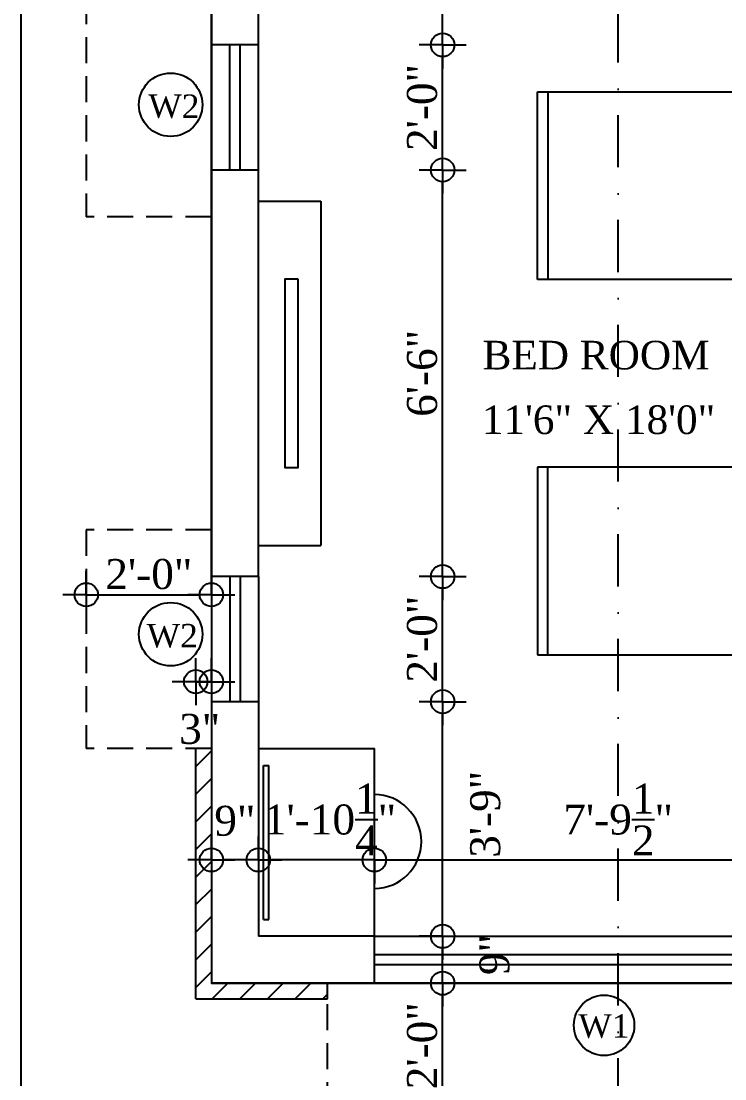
# Model space of a CAD drawing. Extents: x -4781 to 3971, y -2954 to -1072.
# Drawn here: x -2327 to -2192.1, y -2095 to -1892.1 of the extents above; entities that cross this region are included whole.
import ezdxf

# ---------------------------------------------------------------- set-up
doc = ezdxf.new("R2010")
doc.units = 0
doc.header["$LTSCALE"] = 20
doc.header["$MEASUREMENT"] = 0
doc.header["$PDMODE"] = 34
doc.linetypes.add('DASHDOT', pattern=[1, 0.5, -0.25, 0, -0.25])
doc.linetypes.add('HIDDEN', pattern=[0.375, 0.25, -0.125])
doc.layers.get('0').update_dxf_attribs({"linetype": 'CONTINUOUS'})
doc.layers.get('DEFPOINTS').update_dxf_attribs({"linetype": 'CONTINUOUS'})
doc.layers.add('area', color=3, linetype='CONTINUOUS', plot=False)
doc.layers.add('correct', color=230, linetype='CONTINUOUS', plot=False)
for name, color, linetype in [('CABINET', 1, 'CONTINUOUS'), ('DIMLINE', 254, 'CONTINUOUS'), ('FURN', 10, 'CONTINUOUS'), ('glass', 4, 'CONTINUOUS'), ('Roof lilne', 31, 'CONTINUOUS'), ('sec', 13, 'DASHDOT'), ('text', 2, 'CONTINUOUS'), ('wall', 13, 'CONTINUOUS'), ('WINDOW', 4, 'CONTINUOUS'), ('window sill', 5, 'CONTINUOUS'), ('windowtext', 2, 'CONTINUOUS'), ('winsill', 5, 'CONTINUOUS')]:
    doc.layers.add(name, color=color, linetype=linetype)
doc.styles.add('DIMTEXT', font='times_1.ttf')
doc.styles.add('style5', font='times_1.ttf')
doc.dimstyles.new('ARCH_48_0', dxfattribs={"dimtxt": 5.75, "dimasz": 2.25, "dimexe": 0.25, "dimexo": 0, "dimgap": 1, "dimtad": 1, "dimzin": 3, "dimdsep": 46, "dimlunit": 4, "dimtxsty": 'DIMTEXT', "dimblk": 'BLK', "dimcen": 0, "dimdle": 0.09375, "dimse1": 1, "dimse2": 1, "dimclrd": 254, "dimclrt": 3, "dimadec": 1, "dimazin": 0, "dimtfac": 1, "dimtix": 1, "dimtmove": 2, "dimatfit": 3, "dimldrblk": 'NONE', "dimfxl": 0.25, "dimtvp": 1.4625, "dimtolj": 1, "dimtzin": 15, "dimarcsym": 0})

# ---------------------------------------------------------------- blocks, each defined once
blk = doc.blocks.new('RECTANG')
for p, q in [((1, 1), (0, 1)), ((0, 1), (0, 0)), ((1, 0), (1, 1)), ((0, 0), (1, 0))]:
    blk.add_line(p, q)
blk = doc.blocks.new('BEDHOSP')
at = {"color": 0}
for p, q in [((-78, -18), (-78, 18)), ((-19, 18), (-19, 1)), ((-2, 18), (-2, -18)), ((-8, 11.5), (-19, 11.5)), ((-8, -11.5), (-8, 11.5)), ((-19, 1), (-38, -18)), ((-38, -18), (-38, 1)), ((-38, 1), (-19, 1)), ((-23, -3), (-23, -11.5)), ((-23, -11.5), (-8, -11.5))]:
    blk.add_line(p, q, dxfattribs=at)
at = {"color": 0, "xscale": 80, "yscale": 36, "zscale": 80}
blk.add_blockref('RECTANG', (-80, -18), dxfattribs=at)
blk = doc.blocks.new('BLK')
for q in [(0, 2), (-2, 0), (2, 0), (0, -2)]:
    blk.add_line((0, 0), q)
blk.add_circle((0, 0), 1)
blk = doc.blocks.new('*D72')
at = {"layer": 'DEFPOINTS', "color": 0, "lineweight": -2, "transparency": 16777216}
for p in [(-2281.55, -1998.65), (-2246.21, -1998.65), (-2281.55, -2022.65)]:
    blk.add_point(p, dxfattribs=at)
at = {"layer": 'DIMLINE', "color": 254, "lineweight": -2, "transparency": 16777216}
blk.add_line((-2246.21, -2020.4), (-2246.21, -2000.9), dxfattribs=at)
at = {"layer": 'DIMLINE', "color": 254, "lineweight": -2, "transparency": 16777216, "xscale": 2.25, "yscale": 2.25, "zscale": 2.25}
for p, rotation in [((-2246.21, -1998.65), 90), ((-2246.21, -2022.65), 270)]:
    blk.add_blockref('BLK', p, dxfattribs=dict(at, rotation=rotation))
at = {"layer": 'DIMLINE', "color": 3, "lineweight": -2, "transparency": 16777216, "insert": (-2250.13, -2010.65), "char_height": 5.75, "attachment_point": 5, "rotation": 90, "style": 'DIMTEXT'}
blk.add_mtext('\\A1;2\'-0"', dxfattribs=at)
blk = doc.blocks.new('_None')
blk = doc.blocks.new('*D73')
at = {"layer": 'DEFPOINTS', "color": 0, "lineweight": -2, "transparency": 16777216}
for p in [(-2281.55, -1920.65), (-2246.21, -1920.65), (-2281.55, -1998.65)]:
    blk.add_point(p, dxfattribs=at)
at = {"layer": 'DIMLINE', "color": 254, "lineweight": -2, "transparency": 16777216}
blk.add_line((-2246.21, -1996.4), (-2246.21, -1922.9), dxfattribs=at)
at = {"layer": 'DIMLINE', "color": 254, "lineweight": -2, "transparency": 16777216, "xscale": 2.25, "yscale": 2.25, "zscale": 2.25}
for p, rotation in [((-2246.21, -1920.65), 90), ((-2246.21, -1998.65), 270)]:
    blk.add_blockref('BLK', p, dxfattribs=dict(at, rotation=rotation))
at = {"layer": 'DIMLINE', "color": 3, "lineweight": -2, "transparency": 16777216, "insert": (-2250.13, -1959.65), "char_height": 5.75, "attachment_point": 5, "rotation": 90, "style": 'DIMTEXT'}
blk.add_mtext('\\A1;6\'-6"', dxfattribs=at)
blk = doc.blocks.new('*D74')
at = {"layer": 'DEFPOINTS', "color": 0, "lineweight": -2, "transparency": 16777216}
for p in [(-2286.05, -1896.65), (-2246.21, -1896.65), (-2281.55, -1920.65)]:
    blk.add_point(p, dxfattribs=at)
at = {"layer": 'DIMLINE', "color": 254, "lineweight": -2, "transparency": 16777216}
blk.add_line((-2246.21, -1918.4), (-2246.21, -1898.9), dxfattribs=at)
at = {"layer": 'DIMLINE', "color": 254, "lineweight": -2, "transparency": 16777216, "xscale": 2.25, "yscale": 2.25, "zscale": 2.25}
for p, rotation in [((-2246.21, -1896.65), 90), ((-2246.21, -1920.65), 270)]:
    blk.add_blockref('BLK', p, dxfattribs=dict(at, rotation=rotation))
at = {"layer": 'DIMLINE', "color": 3, "lineweight": -2, "transparency": 16777216, "insert": (-2250.13, -1908.65), "char_height": 5.75, "attachment_point": 5, "rotation": 90, "style": 'DIMTEXT'}
blk.add_mtext('\\A1;2\'-0"', dxfattribs=at)
blk = doc.blocks.new('*D81')
at = {"layer": 'DEFPOINTS', "color": 0, "lineweight": -2, "transparency": 16777216}
for p in [(-2281.55, -2047.4), (-2281.55, -2053), (-2259.3, -2067.65)]:
    blk.add_point(p, dxfattribs=at)
at = {"layer": 'DIMLINE', "color": 254, "lineweight": -2, "transparency": 16777216}
blk.add_line((-2261.55, -2053), (-2279.3, -2053), dxfattribs=at)
at = {"layer": 'DIMLINE', "color": 254, "lineweight": -2, "transparency": 16777216, "xscale": 2.25, "yscale": 2.25, "zscale": 2.25, "rotation": 180}
blk.add_blockref('BLK', (-2281.55, -2053), dxfattribs=at)
at = {"layer": 'DIMLINE', "color": 254, "lineweight": -2, "transparency": 16777216, "xscale": 2.25, "yscale": 2.25, "zscale": 2.25}
blk.add_blockref('BLK', (-2259.3, -2053), dxfattribs=at)
at = {"layer": 'DIMLINE', "color": 3, "lineweight": -2, "transparency": 16777216, "insert": (-2267.8, -2045.25), "char_height": 5.75, "attachment_point": 5, "style": 'DIMTEXT'}
blk.add_mtext('\\A1;1\'-10{\\H1.000000x;\\S1/4;}"', dxfattribs=at)
blk = doc.blocks.new('*D82')
at = {"layer": 'DEFPOINTS', "color": 0, "lineweight": -2, "transparency": 16777216}
for p in [(-2165.8, -2053), (-2259.3, -2067.65), (-2165.8, -2067.65)]:
    blk.add_point(p, dxfattribs=at)
at = {"layer": 'DIMLINE', "color": 254, "lineweight": -2, "transparency": 16777216}
blk.add_line((-2257.05, -2053), (-2168.05, -2053), dxfattribs=at)
at = {"layer": 'DIMLINE', "color": 254, "lineweight": -2, "transparency": 16777216, "xscale": 2.25, "yscale": 2.25, "zscale": 2.25, "rotation": 180}
blk.add_blockref('BLK', (-2259.3, -2053), dxfattribs=at)
at = {"layer": 'DIMLINE', "color": 254, "lineweight": -2, "transparency": 16777216, "xscale": 2.25, "yscale": 2.25, "zscale": 2.25}
blk.add_blockref('BLK', (-2165.8, -2053), dxfattribs=at)
at = {"layer": 'DIMLINE', "color": 3, "lineweight": -2, "transparency": 16777216, "insert": (-2212.55, -2045.25), "char_height": 5.75, "attachment_point": 5, "style": 'DIMTEXT'}
blk.add_mtext('\\A1;7\'-9{\\H1.000000x;\\S1/2;}"', dxfattribs=at)
blk = doc.blocks.new('*D157')
at = {"layer": 'DEFPOINTS', "color": 0, "lineweight": -2, "transparency": 16777216}
for p in [(-2246.21, -2076.65), (-2239.38, -2076.65), (-2239.38, -2100.65)]:
    blk.add_point(p, dxfattribs=at)
at = {"layer": 'DIMLINE', "color": 254, "lineweight": -2, "transparency": 16777216}
blk.add_line((-2246.21, -2098.4), (-2246.21, -2078.9), dxfattribs=at)
at = {"layer": 'DIMLINE', "color": 254, "lineweight": -2, "transparency": 16777216, "xscale": 2.25, "yscale": 2.25, "zscale": 2.25}
for p, rotation in [((-2246.21, -2076.65), 90), ((-2246.21, -2100.65), 270)]:
    blk.add_blockref('BLK', p, dxfattribs=dict(at, rotation=rotation))
at = {"layer": 'DIMLINE', "color": 3, "lineweight": -2, "transparency": 16777216, "insert": (-2250.13, -2088.65), "char_height": 5.75, "attachment_point": 5, "rotation": 90, "style": 'DIMTEXT'}
blk.add_mtext('\\A1;2\'-0"', dxfattribs=at)
blk = doc.blocks.new('*D158')
at = {"layer": 'DEFPOINTS', "color": 0, "lineweight": -2, "transparency": 16777216}
for p in [(-2246.21, -2067.65), (-2233.19, -2067.65), (-2229.21, -2076.65)]:
    blk.add_point(p, dxfattribs=at)
at = {"layer": 'DIMLINE', "color": 254, "lineweight": -2, "transparency": 16777216}
blk.add_line((-2246.21, -2074.4), (-2246.21, -2069.9), dxfattribs=at)
at = {"layer": 'DIMLINE', "color": 254, "lineweight": -2, "transparency": 16777216, "xscale": 2.25, "yscale": 2.25, "zscale": 2.25}
for p, rotation in [((-2246.21, -2067.65), 90), ((-2246.21, -2076.65), 270)]:
    blk.add_blockref('BLK', p, dxfattribs=dict(at, rotation=rotation))
at = {"layer": 'DIMLINE', "color": 3, "lineweight": -2, "transparency": 16777216, "insert": (-2236.26, -2071.15), "char_height": 5.75, "attachment_point": 5, "rotation": 90, "style": 'DIMTEXT'}
blk.add_mtext('\\A1;9"', dxfattribs=at)
blk = doc.blocks.new('*D232')
at = {"layer": 'DEFPOINTS', "color": 0, "lineweight": -2, "transparency": 16777216}
for p in [(-2290.55, -2053), (-2290.55, -2062.92), (-2281.55, -2064.42)]:
    blk.add_point(p, dxfattribs=at)
at = {"layer": 'DIMLINE', "color": 254, "lineweight": -2, "transparency": 16777216}
blk.add_line((-2283.8, -2053), (-2288.3, -2053), dxfattribs=at)
at = {"layer": 'DIMLINE', "color": 254, "lineweight": -2, "transparency": 16777216, "xscale": 2.25, "yscale": 2.25, "zscale": 2.25, "rotation": 180}
blk.add_blockref('BLK', (-2290.55, -2053), dxfattribs=at)
at = {"layer": 'DIMLINE', "color": 254, "lineweight": -2, "transparency": 16777216, "xscale": 2.25, "yscale": 2.25, "zscale": 2.25}
blk.add_blockref('BLK', (-2281.55, -2053), dxfattribs=at)
at = {"layer": 'DIMLINE', "color": 3, "lineweight": -2, "transparency": 16777216, "insert": (-2286.05, -2045.53), "char_height": 5.75, "attachment_point": 5, "style": 'DIMTEXT'}
blk.add_mtext('\\A1;9"', dxfattribs=at)
blk = doc.blocks.new('*D233')
at = {"layer": 'DEFPOINTS', "color": 0, "lineweight": -2, "transparency": 16777216}
for p in [(-2293.55, -2018.81), (-2293.55, -2031.65), (-2290.55, -2031.65)]:
    blk.add_point(p, dxfattribs=at)
at = {"layer": 'DIMLINE', "color": 254, "lineweight": -2, "transparency": 16777216}
for p, q in [((-2295.8, -2018.81), (-2298.05, -2018.81)), ((-2290.55, -2018.81), (-2293.55, -2018.81)), ((-2288.3, -2018.81), (-2286.05, -2018.81))]:
    blk.add_line(p, q, dxfattribs=at)
at = {"layer": 'DIMLINE', "color": 254, "lineweight": -2, "transparency": 16777216, "xscale": 2.25, "yscale": 2.25, "zscale": 2.25}
blk.add_blockref('BLK', (-2293.55, -2018.81), dxfattribs=at)
at = {"layer": 'DIMLINE', "color": 254, "lineweight": -2, "transparency": 16777216, "xscale": 2.25, "yscale": 2.25, "zscale": 2.25, "rotation": 180}
blk.add_blockref('BLK', (-2290.55, -2018.81), dxfattribs=at)
at = {"layer": 'DIMLINE', "color": 3, "lineweight": -2, "transparency": 16777216, "insert": (-2292.8, -2027.91), "char_height": 5.75, "attachment_point": 5, "style": 'DIMTEXT'}
blk.add_mtext('\\A1;3"', dxfattribs=at)
blk = doc.blocks.new('*D248')
at = {"layer": 'DEFPOINTS', "color": 0, "lineweight": -2, "transparency": 16777216}
for p in [(-2281.55, -2022.65), (-2246.21, -2022.65), (-2281.55, -2067.65)]:
    blk.add_point(p, dxfattribs=at)
at = {"layer": 'DIMLINE', "color": 254, "lineweight": -2, "transparency": 16777216}
blk.add_line((-2246.21, -2065.4), (-2246.21, -2024.9), dxfattribs=at)
at = {"layer": 'DIMLINE', "color": 254, "lineweight": -2, "transparency": 16777216, "xscale": 2.25, "yscale": 2.25, "zscale": 2.25}
for p, rotation in [((-2246.21, -2022.65), 90), ((-2246.21, -2067.65), 270)]:
    blk.add_blockref('BLK', p, dxfattribs=dict(at, rotation=rotation))
at = {"layer": 'DIMLINE', "color": 3, "lineweight": -2, "transparency": 16777216, "insert": (-2238.02, -2044.25), "char_height": 5.75, "attachment_point": 5, "rotation": 90, "style": 'DIMTEXT'}
blk.add_mtext('\\A1;3\'-9"', dxfattribs=at)
blk = doc.blocks.new('*D273')
at = {"layer": 'DEFPOINTS', "color": 0, "lineweight": -2, "transparency": 16777216}
for p in [(-2281.55, -1851.65), (-2246.21, -1851.65), (-2283.19, -1896.65)]:
    blk.add_point(p, dxfattribs=at)
at = {"layer": 'DIMLINE', "color": 254, "lineweight": -2, "transparency": 16777216}
blk.add_line((-2246.21, -1894.4), (-2246.21, -1853.9), dxfattribs=at)
at = {"layer": 'DIMLINE', "color": 254, "lineweight": -2, "transparency": 16777216, "xscale": 2.25, "yscale": 2.25, "zscale": 2.25}
for p, rotation in [((-2246.21, -1851.65), 90), ((-2246.21, -1896.65), 270)]:
    blk.add_blockref('BLK', p, dxfattribs=dict(at, rotation=rotation))
at = {"layer": 'DIMLINE', "color": 3, "lineweight": -2, "transparency": 16777216, "insert": (-2240.67, -1881.24), "char_height": 5.75, "attachment_point": 5, "rotation": 90, "style": 'DIMTEXT'}
blk.add_mtext('\\A1;3\'-9"', dxfattribs=at)
blk = doc.blocks.new('*D492')
at = {"layer": 'DEFPOINTS', "color": 0, "lineweight": -2, "transparency": 16777216}
for p in [(-2314.55, -1997.31), (-2290.55, -1997.31), (-2290.55, -2002.13)]:
    blk.add_point(p, dxfattribs=at)
at = {"layer": 'DIMLINE', "color": 254, "lineweight": -2, "transparency": 16777216}
blk.add_line((-2312.3, -2002.13), (-2292.8, -2002.13), dxfattribs=at)
at = {"layer": 'DIMLINE', "color": 254, "lineweight": -2, "transparency": 16777216, "xscale": 2.25, "yscale": 2.25, "zscale": 2.25, "rotation": 180}
blk.add_blockref('BLK', (-2314.55, -2002.13), dxfattribs=at)
at = {"layer": 'DIMLINE', "color": 254, "lineweight": -2, "transparency": 16777216, "xscale": 2.25, "yscale": 2.25, "zscale": 2.25}
blk.add_blockref('BLK', (-2290.55, -2002.13), dxfattribs=at)
at = {"layer": 'DIMLINE', "color": 3, "lineweight": -2, "transparency": 16777216, "insert": (-2302.55, -1998.2), "char_height": 5.75, "attachment_point": 5, "style": 'DIMTEXT'}
blk.add_mtext('\\A1;2\'-0"', dxfattribs=at)

msp = doc.modelspace()

# ---------------------------------------------------------------- hatches: boundary and pattern name
at = {"lineweight": -2}
h = msp.add_hatch(dxfattribs=at)
h.set_pattern_fill('ANSI31', color=8, scale=30, style=0)
h.set_pattern_definition([(45, (1.625, -1002.0834), (-2.6516504, 2.6516504), [])])
h.paths.add_polyline_path([(-2277.743, -2051.773), (-2277.598, -2051.625), (-2278.032, -2052.147), (-2277.598, -2052.147)], flags=17)
h.paths.add_polyline_path([(-2293.546, -2031.654), (-2293.546, -2079.654), (-2268.296, -2079.654), (-2268.296, -2076.654), (-2290.546, -2076.654), (-2290.546, -2031.654)])

# ---------------------------------------------------------------- linework, layer by layer
at = {"layer": 'area', "lineweight": -2}
msp.add_lwpolyline([(-2272.546, -1713.654), (-2272.546, -1842.654), (-2290.546, -1842.654), (-2290.546, -2076.654), (-2156.796, -2076.654), (-2156.796, -2145.654), (-1959.296, -2145.654), (-1959.296, -2076.654), (-1825.546, -2076.654), (-1825.546, -1842.654), (-1843.546, -1842.654), (-1843.546, -1713.654), (-1981.546, -1713.654), (-1981.546, -1737.654), (-2134.546, -1737.654), (-2134.546, -1713.654), (-2272.546, -1713.654)], dxfattribs=at)
at = {"layer": 'CABINET'}
for p, q in [((-2281.546, -1926.654), (-2269.546, -1926.654)), ((-2269.546, -1926.654), (-2269.546, -1992.654)), ((-2281.546, -1992.654), (-2269.546, -1992.654)), ((-2281.546, -2031.654), (-2259.296, -2031.654)), ((-2259.296, -2067.654), (-2259.296, -2031.654))]:
    msp.add_line(p, q, dxfattribs=at)
msp.add_lwpolyline([(-2273.904, -1941.616), (-2276.481, -1941.616), (-2276.481, -1977.692), (-2273.904, -1977.692)], close=True, dxfattribs=at)
at = {"layer": 'correct', "color": 3, "lineweight": -2}
msp.add_lwpolyline([(-2327.034, -1662.913), (-299.381, -1662.913), (-299.381, -2323.553), (-2327.034, -2323.553)], close=True, dxfattribs=at)
at = {"layer": 'correct', "lineweight": -2}
msp.add_lwpolyline([(-2058.046, -2145.654), (-2058.046, -1737.654), (-2134.546, -1737.654), (-2134.546, -1713.654), (-2272.546, -1713.654), (-2272.546, -1842.654), (-2290.546, -1842.654), (-2290.546, -2076.654), (-2156.796, -2076.654), (-2156.796, -2145.654), (-2058.046, -2145.654)], dxfattribs=at)
at = {"layer": 'FURN'}
msp.add_arc((-2259.296, -2049.475), 9, 270, 90, dxfattribs=at)
at = {"layer": 'glass'}
for p, q in [((-2280.546, -2064.416), (-2280.546, -2034.892)), ((-2280.546, -2034.892), (-2279.546, -2034.892)), ((-2279.546, -2064.416), (-2279.546, -2034.892)), ((-2280.546, -2064.416), (-2279.546, -2064.416))]:
    msp.add_line(p, q, dxfattribs=at)
at = {"layer": 'Roof lilne', "linetype": 'HIDDEN'}
for p, q in [((-2314.546, -1887.654), (-2314.546, -1929.654)), ((-2290.546, -1929.654), (-2314.546, -1929.654)), ((-2290.546, -1989.654), (-2314.546, -1989.654)), ((-2314.546, -1989.654), (-2314.546, -2031.654)), ((-2290.546, -2031.654), (-2314.546, -2031.654)), ((-2268.296, -2100.654), (-2268.296, -2079.654))]:
    msp.add_line(p, q, dxfattribs=at)
at = {"layer": 'sec', "lineweight": -2}
msp.add_line((-2212.546, -2141.221), (-2212.546, -1689.558), dxfattribs=at)
at = {"layer": 'wall'}
for p, q in [((-2290.546, -1896.654), (-2290.546, -1842.654)), ((-2281.546, -1896.654), (-2281.546, -1851.654)), ((-2281.546, -1896.654), (-2290.546, -1896.654)), ((-2290.546, -1998.654), (-2290.546, -1920.654)), ((-2281.546, -1920.654), (-2290.546, -1920.654)), ((-2281.546, -1998.654), (-2281.546, -1920.654)), ((-2281.546, -1998.654), (-2290.546, -1998.654)), ((-2281.546, -2022.654), (-2290.546, -2022.654)), ((-2293.546, -2079.654), (-2293.546, -2031.654)), ((-2290.546, -2031.654), (-2293.546, -2031.654)), ((-2259.296, -2076.654), (-2259.296, -2067.654)), ((-2268.296, -2079.654), (-2268.296, -2076.654)), ((-2293.546, -2079.654), (-2268.296, -2079.654))]:
    msp.add_line(p, q, dxfattribs=at)
at = {"layer": 'wall', "lineweight": -2}
for p, q in [((-2290.546, -2022.654), (-2290.546, -2076.654)), ((-2281.546, -2022.654), (-2281.546, -2067.654)), ((-2259.296, -2067.654), (-2281.546, -2067.654)), ((-2259.296, -2076.654), (-2290.546, -2076.654))]:
    msp.add_line(p, q, dxfattribs=at)
at = {"layer": 'WINDOW', "color": 4}
for p, q in [((-2287.046, -1920.654), (-2287.046, -1896.654)), ((-2285.046, -1920.654), (-2285.046, -1896.654)), ((-2287.046, -1998.654), (-2287.046, -2022.654)), ((-2285.046, -1998.654), (-2285.046, -2022.654))]:
    msp.add_line(p, q, dxfattribs=at)
at = {"layer": 'WINDOW'}
for p, q in [((-2259.296, -2071.154), (-2165.796, -2071.154)), ((-2165.796, -2073.154), (-2259.296, -2073.154))]:
    msp.add_line(p, q, dxfattribs=at)
at = {"layer": 'window sill'}
for p, q in [((-2259.296, -2067.654), (-2165.796, -2067.654)), ((-2165.796, -2076.654), (-2259.296, -2076.654))]:
    msp.add_line(p, q, dxfattribs=at)
at = {"layer": 'windowtext', "color": 7}
for centre, radius in [((-2298.367, -1908.129), 6.084), ((-2298.367, -2009.707), 6.084), ((-2215.252, -2084.734), 5.796)]:
    msp.add_circle(centre, radius, dxfattribs=at)
at = {"layer": 'winsill'}
for p, q in [((-2290.546, -1920.654), (-2290.546, -1896.654)), ((-2281.546, -1920.654), (-2281.546, -1896.654)), ((-2290.546, -1998.654), (-2290.546, -2022.654)), ((-2281.546, -1998.654), (-2281.546, -2022.654))]:
    msp.add_line(p, q, dxfattribs=at)

# ---------------------------------------------------------------- block references
at = {"layer": 'FURN', "xscale": -1, "rotation": 180}
msp.add_blockref('BEDHOSP', (-2148.046, -1923.654), dxfattribs=at)
at = {"layer": 'FURN'}
msp.add_blockref('BEDHOSP', (-2148.046, -1995.654), dxfattribs=at)

# ---------------------------------------------------------------- texts
at = {"layer": 'text', "style": 'style5'}
for s, height, p in [('BED ROOM', 5.4893, (-2238.557, -1958.905)), ('11\'6" X 18\'0"', 5.48935, (-2238.697, -1971.303))]:
    msp.add_text(s, height=height, dxfattribs=at).set_placement(p)
at = {"layer": 'windowtext', "style": 'style5'}
for s, p in [('W2', (-2302.641, -1910.649)), ('W2', (-2302.952, -2012.228)), ('W1', (-2220.176, -2087.103))]:
    msp.add_text(s, height=4.4913, dxfattribs=at).set_placement(p)

# ---------------------------------------------------------------- dimensions: what is measured, and where the dimension line sits
at = {"layer": 'DIMLINE', "lineweight": -2}
for base, p1, p2, picture, middle in [((-2246.206, -1851.654), (-2283.188, -1896.654), (-2281.546, -1851.654), '*D273', (-2240.675, -1881.241)), ((-2246.206, -2022.654), (-2281.546, -2067.654), (-2281.546, -2022.654), '*D248', (-2238.023, -2044.255)), ((-2246.206, -2067.654), (-2229.211, -2076.654), (-2233.185, -2067.654), '*D158', (-2236.259, -2071.154))]:
    dim = msp.add_linear_dim(base=base, p1=p1, p2=p2, angle=90, dimstyle='ARCH_48_0', override={"dimfxl": 0.18}, dxfattribs=at)
    dim.commit()
    dim.dimension.update_dxf_attribs({"geometry": picture, "text_midpoint": middle, "dimtype": 160})
for base, p1, p2, picture, middle in [((-2246.206, -1896.654), (-2281.546, -1920.654), (-2286.046, -1896.654), '*D74', (-2250.131, -1908.654)), ((-2246.206, -1920.654), (-2281.546, -1998.654), (-2281.546, -1920.654), '*D73', (-2250.131, -1959.654)), ((-2246.206, -1998.654), (-2281.546, -2022.654), (-2281.546, -1998.654), '*D72', (-2250.131, -2010.654)), ((-2246.206, -2076.654), (-2239.378, -2100.654), (-2239.378, -2076.654), '*D157', (-2250.131, -2088.654))]:
    dim = msp.add_linear_dim(base=base, p1=p1, p2=p2, angle=90, dimstyle='ARCH_48_0', override={"dimfxl": 0.18}, dxfattribs=at)
    dim.commit()
    dim.dimension.update_dxf_attribs({"geometry": picture, "text_midpoint": middle})
dim = msp.add_linear_dim(base=(-2290.546, -2002.129), p1=(-2314.546, -1997.313), p2=(-2290.546, -1997.313), dimstyle='ARCH_48_0', dxfattribs=at)
dim.commit()
dim.dimension.update_dxf_attribs({"geometry": '*D492', "text_midpoint": (-2302.546, -1998.204)})
for base, p1, p2, picture, middle in [((-2293.546, -2018.812), (-2290.546, -2031.654), (-2293.546, -2031.654), '*D233', (-2292.796, -2027.913)), ((-2281.546, -2053), (-2259.296, -2067.654), (-2281.546, -2047.404), '*D81', (-2267.805, -2045.254)), ((-2290.546, -2053), (-2281.546, -2064.416), (-2290.546, -2062.921), '*D232', (-2286.046, -2045.53))]:
    dim = msp.add_linear_dim(base=base, p1=p1, p2=p2, dimstyle='ARCH_48_0', override={"dimfxl": 0.18}, dxfattribs=at)
    dim.commit()
    dim.dimension.update_dxf_attribs({"geometry": picture, "text_midpoint": middle, "dimtype": 160})
dim = msp.add_linear_dim(base=(-2165.796, -2053), p1=(-2259.296, -2067.654), p2=(-2165.796, -2067.654), dimstyle='ARCH_48_0', override={"dimfxl": 0.18}, dxfattribs=at)
dim.commit()
dim.dimension.update_dxf_attribs({"geometry": '*D82', "text_midpoint": (-2212.546, -2045.246)})

doc.saveas('drawing.dxf')
